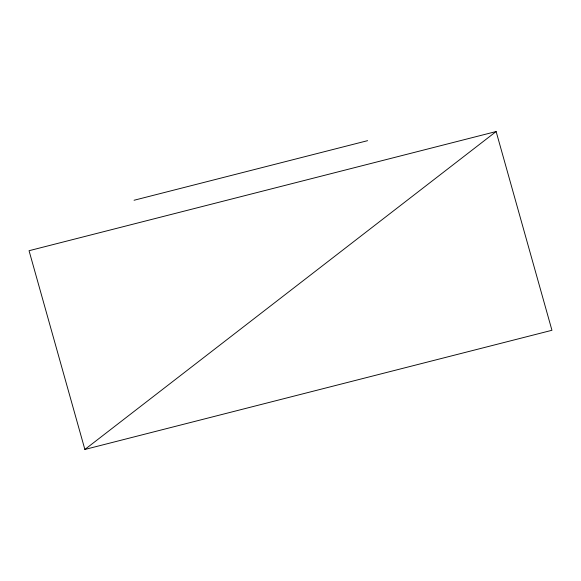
<?xml version="1.0" encoding="UTF-8"?>
<svg xmlns="http://www.w3.org/2000/svg" width="581" height="581" viewBox="0 0 581 581"><rect width="100%" height="100%" fill="white"/><g stroke="black" fill="none" stroke-linecap="round" stroke-linejoin="round"><path stroke-width="0.87" d="M84.87 449.462L496.13 131.538L551.95 330.284L84.87 449.462L29.05 250.716L496.13 131.538M134.058 200.256L367.599 140.667"/></g></svg>
